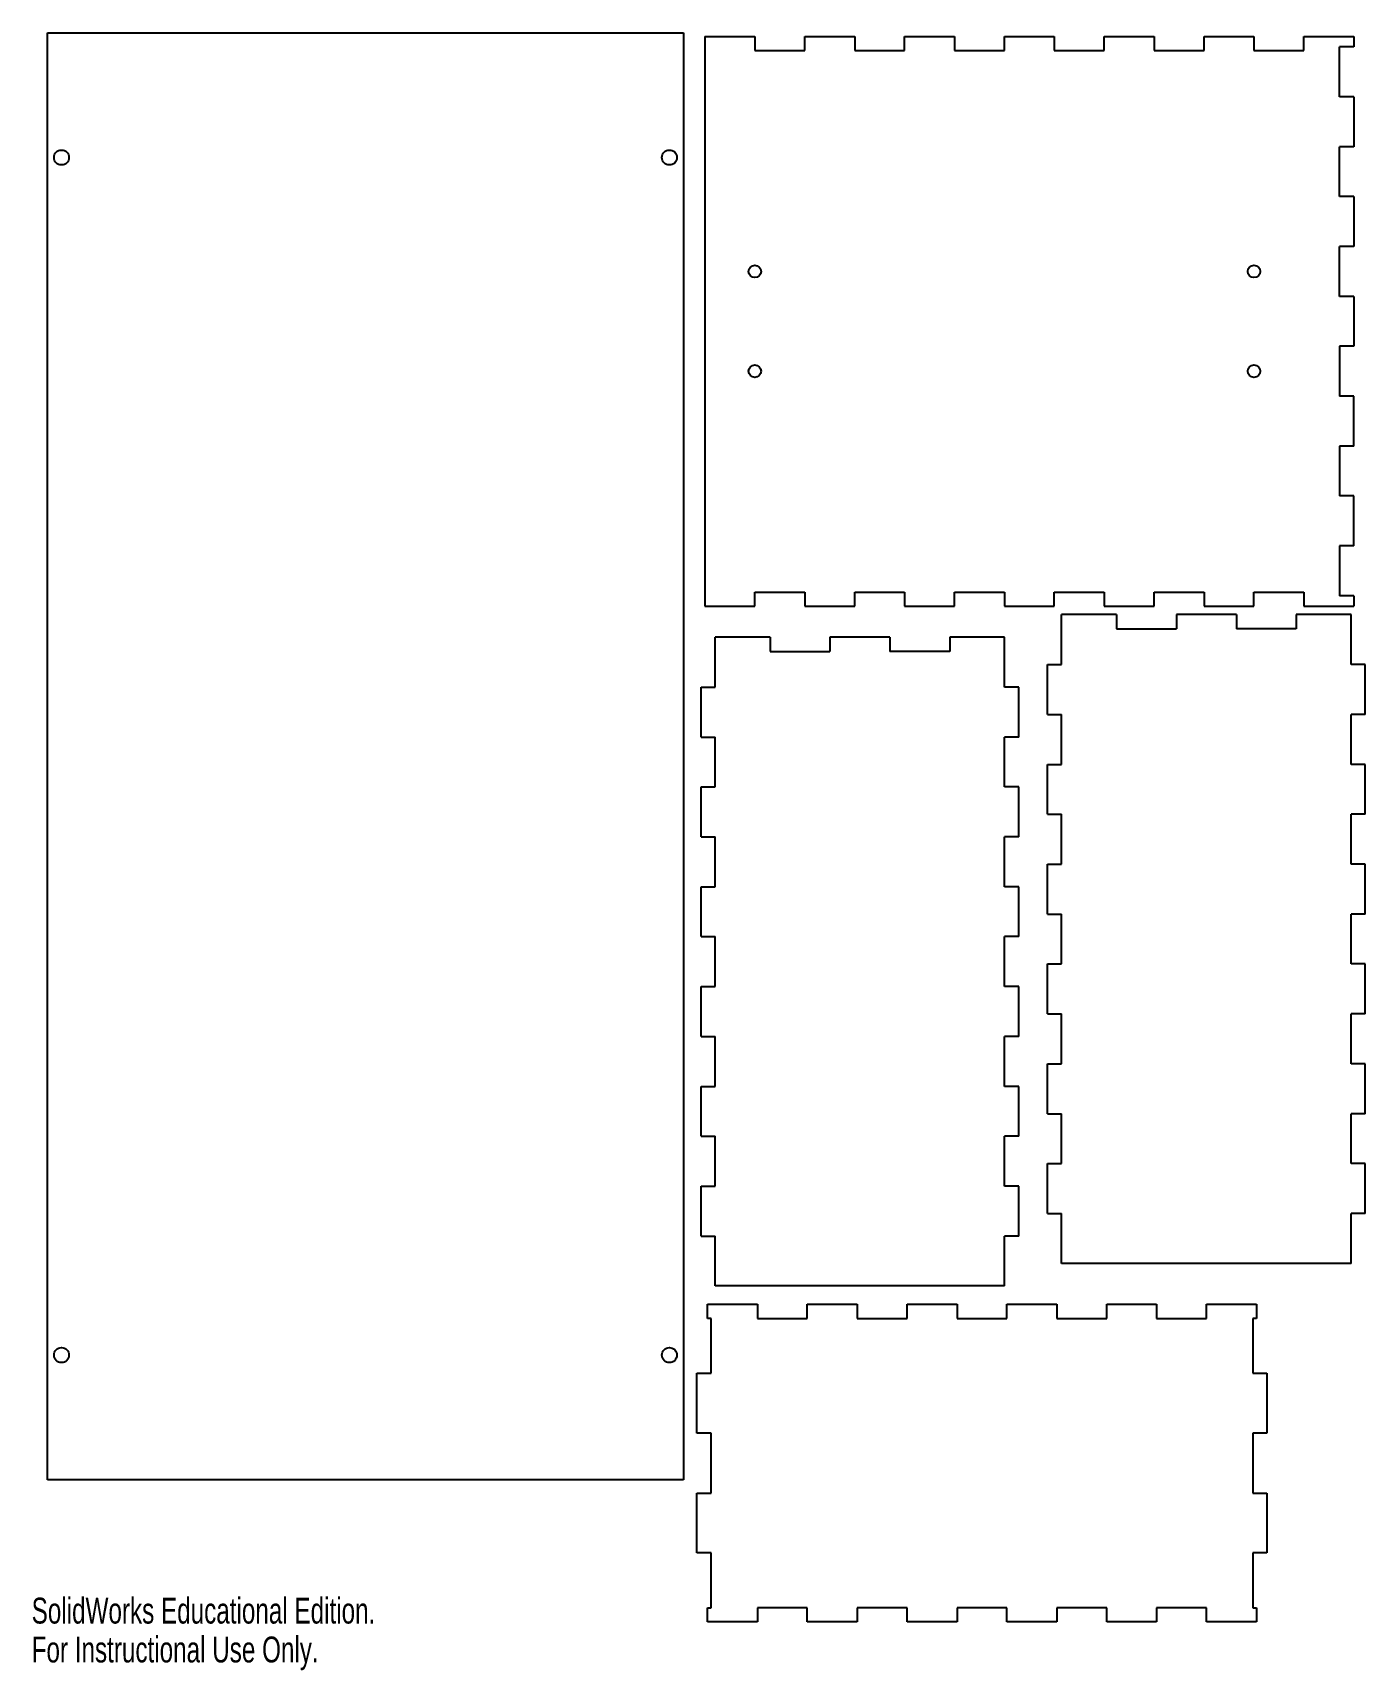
# Model space of a CAD drawing. Header units: millimetres. Extents: x 0 to 267, y 0 to 328.
import ezdxf

# ---------------------------------------------------------------- set-up
doc = ezdxf.new("R2010")
doc.units = ezdxf.units.MM
doc.styles.add('SLDTEXTSTYLE0', font='TXT', dxfattribs={"width": 0.7})

msp = doc.modelspace()

# ---------------------------------------------------------------- linework, layer by layer
at = {"color": 1, "linetype": 'Continuous'}
for p, q in [((3.18, 38.08), (3.18, 328.08)), ((3.18, 328.08), (130.58, 328.08)), ((130.58, 328.08), (130.58, 38.08)), ((134.91, 327.35), (144.91, 327.35)), ((134.91, 327.35), (134.91, 213.15)), ((144.91, 327.35), (144.91, 324.52)), ((154.91, 324.52), (154.91, 327.35)), ((154.91, 327.35), (164.91, 327.35)), ((164.91, 327.35), (164.91, 324.52)), ((174.91, 324.52), (174.91, 327.35)), ((174.91, 327.35), (184.91, 327.35)), ((184.91, 327.35), (184.91, 324.52)), ((194.91, 324.52), (194.91, 327.35)), ((194.91, 327.35), (204.91, 327.35)), ((204.91, 327.35), (204.91, 324.52)), ((214.91, 324.52), (214.91, 327.35)), ((214.91, 327.35), (224.91, 327.35)), ((224.91, 327.35), (224.91, 324.52)), ((234.91, 324.52), (234.91, 327.35)), ((234.91, 327.35), (244.91, 327.35)), ((244.91, 327.35), (244.91, 324.52)), ((254.91, 324.52), (254.91, 327.35)), ((254.91, 327.35), (264.91, 327.35)), ((264.91, 325.25), (262.08, 325.25)), ((262.08, 315.25), (262.08, 325.25)), ((264.91, 327.35), (264.91, 325.25)), ((144.91, 324.52), (154.91, 324.52)), ((164.91, 324.52), (174.91, 324.52)), ((184.91, 324.52), (194.91, 324.52)), ((204.91, 324.52), (214.91, 324.52)), ((224.91, 324.52), (234.91, 324.52)), ((244.91, 324.52), (254.91, 324.52)), ((264.91, 315.25), (262.08, 315.25)), ((264.91, 315.25), (264.91, 305.25)), ((264.91, 305.25), (262.08, 305.25)), ((262.08, 295.25), (262.08, 305.25)), ((264.91, 295.25), (262.08, 295.25)), ((264.91, 295.25), (264.91, 285.25)), ((264.91, 285.25), (262.08, 285.25)), ((262.08, 275.25), (262.08, 285.25)), ((264.91, 275.25), (262.08, 275.25)), ((264.91, 275.25), (264.91, 265.25)), ((264.91, 265.25), (262.08, 265.25)), ((262.08, 265.25), (262.08, 255.25)), ((264.91, 255.25), (262.08, 255.25)), ((264.91, 245.25), (264.91, 255.25)), ((264.91, 245.25), (262.08, 245.25)), ((262.08, 245.25), (262.08, 235.25)), ((264.91, 235.25), (262.08, 235.25)), ((264.91, 225.25), (264.91, 235.25)), ((264.91, 225.25), (262.08, 225.25)), ((262.08, 225.25), (262.08, 215.25)), ((144.91, 215.98), (154.91, 215.98)), ((144.91, 213.15), (144.91, 215.98)), ((154.91, 215.98), (154.91, 213.15)), ((164.91, 215.98), (174.91, 215.98)), ((164.91, 213.15), (164.91, 215.98)), ((174.91, 215.98), (174.91, 213.15)), ((184.91, 215.98), (194.91, 215.98)), ((184.91, 213.15), (184.91, 215.98)), ((194.91, 215.98), (194.91, 213.15)), ((204.91, 215.98), (214.91, 215.98)), ((204.91, 213.15), (204.91, 215.98)), ((214.91, 215.98), (214.91, 213.15)), ((224.91, 215.98), (234.91, 215.98)), ((224.91, 213.15), (224.91, 215.98)), ((234.91, 215.98), (234.91, 213.15)), ((244.91, 215.98), (254.91, 215.98)), ((244.91, 213.15), (244.91, 215.98)), ((254.91, 215.98), (254.91, 213.15)), ((264.91, 215.25), (262.08, 215.25)), ((264.91, 215.25), (264.91, 213.15)), ((134.91, 213.15), (144.91, 213.15)), ((154.91, 213.15), (164.91, 213.15)), ((174.91, 213.15), (184.91, 213.15)), ((194.91, 213.15), (204.91, 213.15)), ((217.38, 211.47), (206.38, 211.47)), ((206.38, 201.47), (206.38, 211.47)), ((214.91, 213.15), (224.91, 213.15)), ((217.38, 211.47), (217.38, 208.64)), ((229.38, 211.47), (229.38, 208.64)), ((241.38, 211.47), (229.38, 211.47)), ((234.91, 213.15), (244.91, 213.15)), ((241.38, 211.47), (241.38, 208.64)), ((264.38, 211.47), (253.38, 211.47)), ((253.38, 211.47), (253.38, 208.64)), ((254.91, 213.15), (264.91, 213.15)), ((264.38, 201.47), (264.38, 211.47)), ((147.95, 206.94), (136.95, 206.94)), ((136.95, 196.94), (136.95, 206.94)), ((147.95, 206.94), (147.95, 204.11)), ((159.95, 206.94), (159.95, 204.11)), ((171.95, 206.94), (159.95, 206.94)), ((171.95, 206.94), (171.95, 204.11)), ((194.94, 206.94), (183.95, 206.94)), ((183.95, 206.94), (183.95, 204.11)), ((194.94, 196.94), (194.94, 206.94)), ((217.38, 208.64), (229.38, 208.64)), ((253.38, 208.64), (241.38, 208.64)), ((147.95, 204.11), (159.95, 204.11)), ((183.95, 204.11), (171.95, 204.11)), ((203.55, 201.47), (206.38, 201.47)), ((203.55, 191.47), (203.55, 201.47)), ((267.21, 201.47), (264.38, 201.47)), ((267.21, 191.47), (267.21, 201.47)), ((134.12, 196.94), (136.95, 196.94)), ((134.12, 186.94), (134.12, 196.94)), ((197.77, 196.94), (194.94, 196.94)), ((197.77, 186.94), (197.77, 196.94)), ((203.55, 191.47), (206.38, 191.47)), ((206.38, 181.47), (206.38, 191.47)), ((264.38, 181.47), (264.38, 191.47)), ((267.21, 191.47), (264.38, 191.47)), ((134.12, 186.94), (136.95, 186.94)), ((136.95, 176.94), (136.95, 186.94)), ((194.94, 176.94), (194.94, 186.94)), ((197.77, 186.94), (194.94, 186.94)), ((203.55, 181.47), (206.38, 181.47)), ((203.55, 171.47), (203.55, 181.47)), ((267.21, 181.47), (264.38, 181.47)), ((267.21, 171.47), (267.21, 181.47)), ((134.12, 176.94), (136.95, 176.94)), ((134.12, 166.94), (134.12, 176.94)), ((197.77, 176.94), (194.94, 176.94)), ((197.77, 166.94), (197.77, 176.94)), ((203.55, 171.47), (206.38, 171.47)), ((206.38, 161.47), (206.38, 171.47)), ((264.38, 161.47), (264.38, 171.47)), ((267.21, 171.47), (264.38, 171.47)), ((134.12, 166.94), (136.95, 166.94)), ((136.95, 156.94), (136.95, 166.94)), ((194.94, 156.94), (194.94, 166.94)), ((197.77, 166.94), (194.94, 166.94)), ((203.55, 161.47), (206.38, 161.47)), ((203.55, 151.47), (203.55, 161.47)), ((267.21, 161.47), (264.38, 161.47)), ((267.21, 151.47), (267.21, 161.47)), ((134.12, 156.94), (136.95, 156.94)), ((134.12, 146.94), (134.12, 156.94)), ((197.77, 156.94), (194.94, 156.94)), ((197.77, 146.94), (197.77, 156.94)), ((203.55, 151.47), (206.38, 151.47)), ((206.38, 141.47), (206.38, 151.47)), ((264.38, 141.47), (264.38, 151.47)), ((267.21, 151.47), (264.38, 151.47)), ((134.12, 146.94), (136.95, 146.94)), ((136.95, 136.94), (136.95, 146.94)), ((194.94, 136.94), (194.94, 146.94)), ((197.77, 146.94), (194.94, 146.94)), ((203.55, 141.47), (206.38, 141.47)), ((203.55, 131.47), (203.55, 141.47)), ((267.21, 141.47), (264.38, 141.47)), ((267.21, 131.47), (267.21, 141.47)), ((134.12, 136.94), (136.95, 136.94)), ((134.12, 126.94), (134.12, 136.94)), ((197.77, 136.94), (194.94, 136.94)), ((197.77, 126.94), (197.77, 136.94)), ((203.55, 131.47), (206.38, 131.47)), ((206.38, 121.47), (206.38, 131.47)), ((264.38, 121.47), (264.38, 131.47)), ((267.21, 131.47), (264.38, 131.47)), ((134.12, 126.94), (136.95, 126.94)), ((136.95, 116.94), (136.95, 126.94)), ((194.94, 116.94), (194.94, 126.94)), ((197.77, 126.94), (194.94, 126.94)), ((203.55, 121.47), (206.38, 121.47)), ((203.55, 111.47), (203.55, 121.47)), ((267.21, 121.47), (264.38, 121.47)), ((267.21, 111.47), (267.21, 121.47)), ((134.12, 116.94), (136.95, 116.94)), ((134.12, 106.94), (134.12, 116.94)), ((197.77, 116.94), (194.94, 116.94)), ((197.77, 106.94), (197.77, 116.94)), ((203.55, 111.47), (206.38, 111.47)), ((206.38, 101.47), (206.38, 111.47)), ((264.38, 101.47), (264.38, 111.47)), ((267.21, 111.47), (264.38, 111.47)), ((134.12, 106.94), (136.95, 106.94)), ((136.95, 96.94), (136.95, 106.94)), ((194.94, 96.94), (194.94, 106.94)), ((197.77, 106.94), (194.94, 106.94)), ((203.55, 101.47), (206.38, 101.47)), ((203.55, 91.47), (203.55, 101.47)), ((267.21, 101.47), (264.38, 101.47)), ((267.21, 91.47), (267.21, 101.47)), ((134.12, 96.94), (136.95, 96.94)), ((134.12, 86.94), (134.12, 96.94)), ((197.77, 96.94), (194.94, 96.94)), ((197.77, 86.94), (197.77, 96.94)), ((203.55, 91.47), (206.38, 91.47)), ((206.38, 81.47), (206.38, 91.47)), ((264.38, 81.47), (264.38, 91.47)), ((267.21, 91.47), (264.38, 91.47)), ((134.12, 86.94), (136.95, 86.94)), ((136.95, 76.94), (136.95, 86.94)), ((194.94, 76.94), (194.94, 86.94)), ((197.77, 86.94), (194.94, 86.94)), ((264.38, 81.47), (206.38, 81.47)), ((194.94, 76.94), (136.95, 76.94)), ((135.41, 70.44), (135.41, 73.27)), ((135.41, 73.27), (145.41, 73.27)), ((145.41, 73.27), (145.41, 70.44)), ((155.41, 70.44), (155.41, 73.27)), ((155.41, 73.27), (165.41, 73.27)), ((165.41, 73.27), (165.41, 70.44)), ((175.41, 70.44), (175.41, 73.27)), ((175.41, 73.27), (185.41, 73.27)), ((185.41, 73.27), (185.41, 70.44)), ((195.41, 70.44), (195.41, 73.27)), ((195.41, 73.27), (205.41, 73.27)), ((205.41, 73.27), (205.41, 70.44)), ((215.41, 70.44), (215.41, 73.27)), ((215.41, 73.27), (225.41, 73.27)), ((225.41, 73.27), (225.41, 70.44)), ((235.41, 70.44), (235.41, 73.27)), ((235.41, 73.27), (245.41, 73.27)), ((245.41, 73.27), (245.41, 70.44)), ((136.14, 70.44), (135.41, 70.44)), ((136.14, 59.44), (136.14, 70.44)), ((145.41, 70.44), (155.41, 70.44)), ((165.41, 70.44), (175.41, 70.44)), ((185.41, 70.44), (195.41, 70.44)), ((205.41, 70.44), (215.41, 70.44)), ((225.41, 70.44), (235.41, 70.44)), ((245.41, 70.44), (244.68, 70.44)), ((244.68, 70.44), (244.68, 59.44)), ((133.31, 47.44), (133.31, 59.44)), ((133.31, 59.44), (136.14, 59.44)), ((244.68, 59.44), (247.51, 59.44)), ((247.51, 59.44), (247.51, 47.44)), ((136.14, 47.44), (133.31, 47.44)), ((136.14, 35.44), (136.14, 47.44)), ((247.51, 47.44), (244.68, 47.44)), ((244.68, 47.44), (244.68, 35.44)), ((130.58, 38.08), (3.18, 38.08)), ((133.31, 23.44), (133.31, 35.44)), ((133.31, 35.44), (136.14, 35.44)), ((244.68, 35.44), (247.51, 35.44)), ((247.51, 35.44), (247.51, 23.44)), ((136.14, 23.44), (133.31, 23.44)), ((136.14, 12.45), (136.14, 23.44)), ((247.51, 23.44), (244.68, 23.44)), ((244.68, 23.44), (244.68, 12.45)), ((135.41, 9.62), (135.41, 12.45)), ((135.41, 12.45), (136.14, 12.45)), ((155.41, 12.45), (145.41, 12.45)), ((145.41, 12.45), (145.41, 9.62)), ((155.41, 9.62), (155.41, 12.45)), ((175.41, 12.45), (165.41, 12.45)), ((165.41, 12.45), (165.41, 9.62)), ((175.41, 9.62), (175.41, 12.45)), ((195.41, 12.45), (185.41, 12.45)), ((185.41, 12.45), (185.41, 9.62)), ((195.41, 9.62), (195.41, 12.45)), ((215.41, 12.45), (205.41, 12.45)), ((205.41, 12.45), (205.41, 9.62)), ((215.41, 9.62), (215.41, 12.45)), ((235.41, 12.45), (225.41, 12.45)), ((225.41, 12.45), (225.41, 9.62)), ((235.41, 9.62), (235.41, 12.45)), ((244.68, 12.45), (245.41, 12.45)), ((245.41, 12.45), (245.41, 9.62)), ((145.41, 9.62), (135.41, 9.62)), ((165.41, 9.62), (155.41, 9.62)), ((185.41, 9.62), (175.41, 9.62)), ((205.41, 9.62), (195.41, 9.62)), ((225.41, 9.62), (215.41, 9.62)), ((245.41, 9.62), (235.41, 9.62))]:
    msp.add_line(p, q, dxfattribs=at)
at = {"color": 7, "linetype": 'Continuous'}
for centre, radius in [((5.98, 303.08), 1.5), ((127.78, 303.08), 1.5), ((144.91, 280.25), 1.25), ((244.91, 280.25), 1.25), ((144.91, 260.25), 1.25), ((244.91, 260.25), 1.25), ((5.98, 63.08), 1.5), ((127.78, 63.08), 1.5)]:
    msp.add_circle(centre, radius, dxfattribs=at)

# ---------------------------------------------------------------- texts
at = {"color": 7, "linetype": 'Continuous', "char_height": 5.19, "attachment_point": 1, "style": 'SLDTEXTSTYLE0'}
for s, insert in [('SolidWorks Educational Edition.', (0, 14.48)), ('For Instructional Use Only.', (0, 6.69))]:
    msp.add_mtext(s, dxfattribs=dict(at, insert=insert))

doc.saveas('drawing.dxf')
